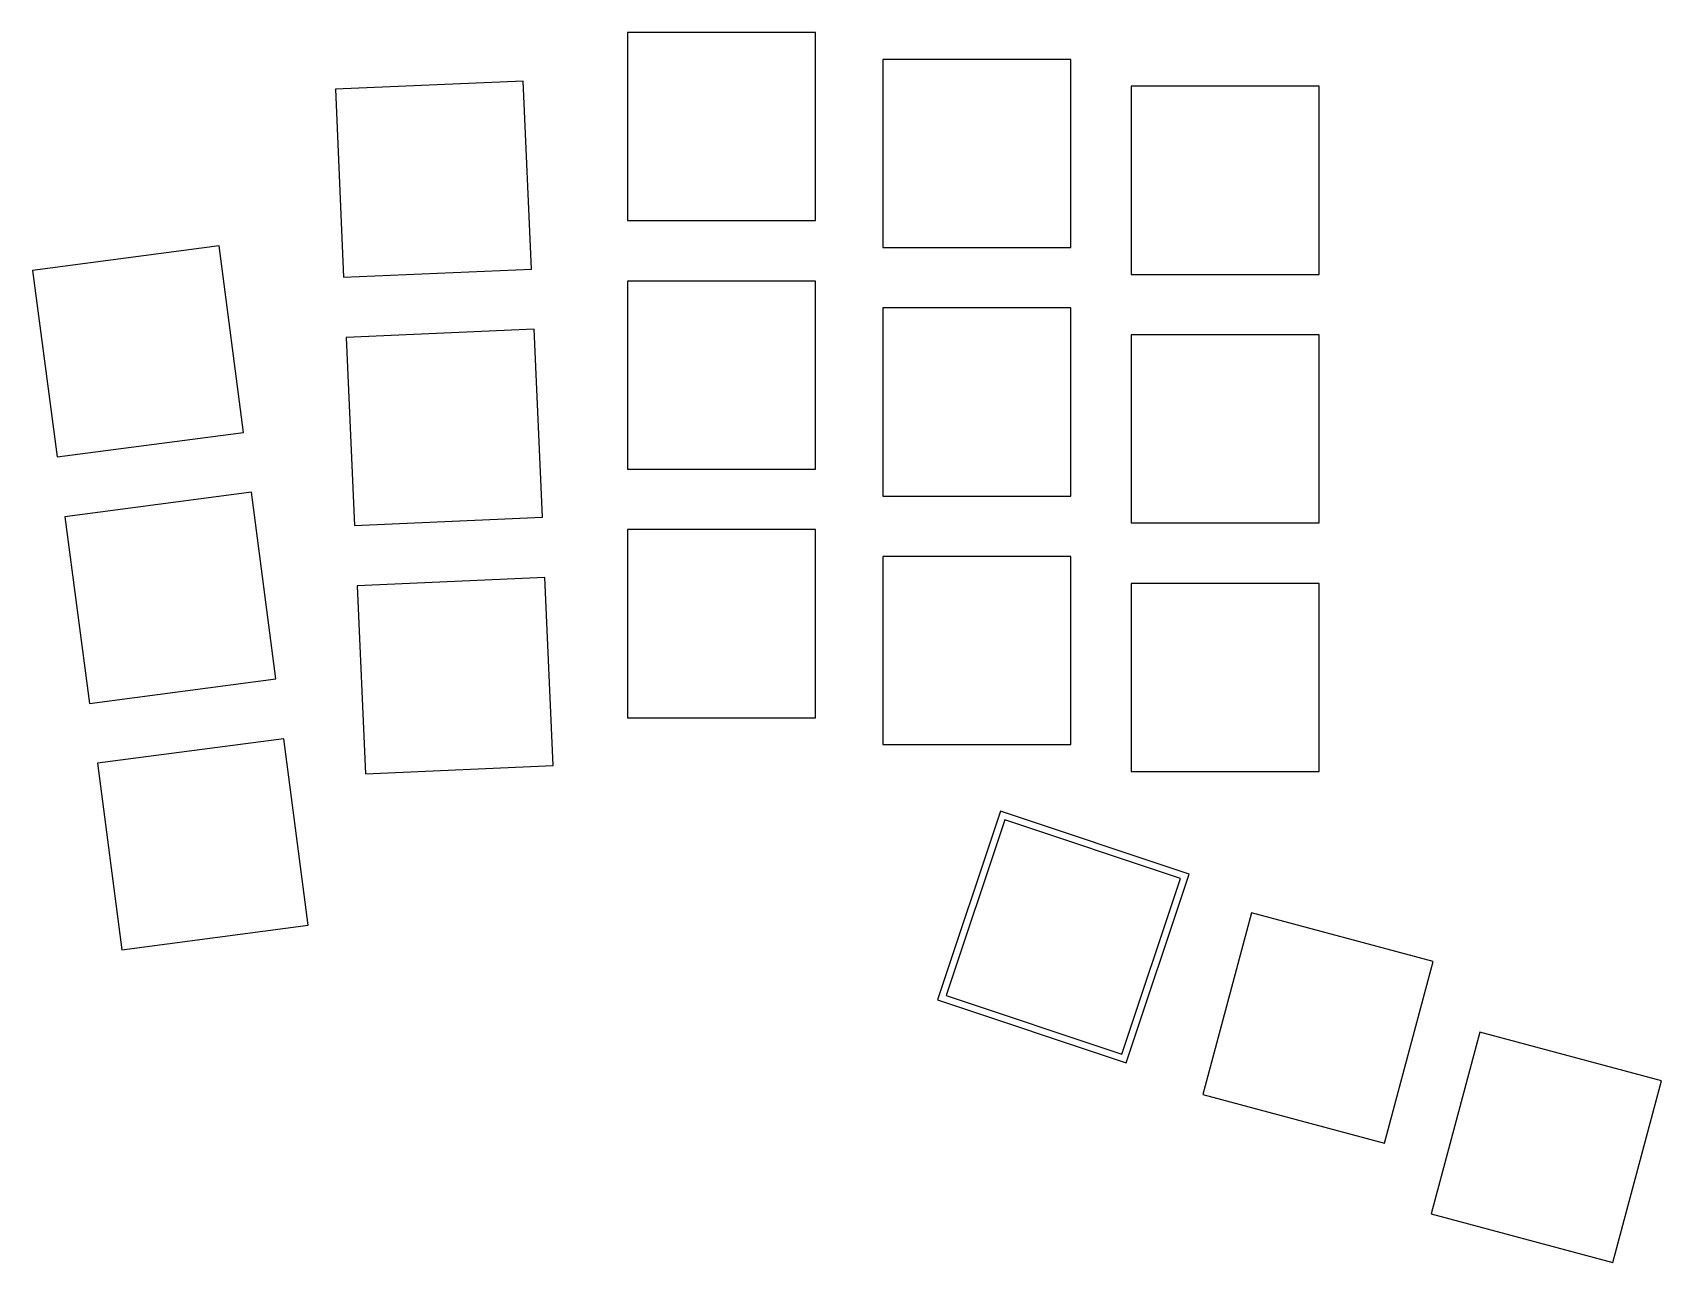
# Model space of a CAD drawing. Header units: millimetres. Extents: x 87 to 209, y -131 to -40.
import ezdxf

# ---------------------------------------------------------------- set-up
doc = ezdxf.new("R2010")
doc.units = ezdxf.units.MM

msp = doc.modelspace()

# ---------------------------------------------------------------- linework, layer by layer
for p, q in [((145.63, -39.58), (131.63, -39.58)), ((131.63, -39.58), (131.63, -53.58)), ((145.63, -53.58), (145.63, -39.58)), ((164.63, -41.58), (150.63, -41.58)), ((150.63, -41.58), (150.63, -55.58)), ((164.63, -55.58), (164.63, -41.58)), ((123.86, -43.19), (109.87, -43.8)), ((124.47, -57.18), (123.86, -43.19)), ((183.13, -43.58), (169.13, -43.58)), ((169.13, -43.58), (169.13, -57.58)), ((183.13, -57.58), (183.13, -43.58)), ((109.87, -43.8), (110.48, -57.79)), ((131.63, -53.58), (145.63, -53.58)), ((101.2, -55.46), (87.32, -57.29)), ((103.02, -69.34), (101.2, -55.46)), ((150.63, -55.58), (164.63, -55.58)), ((87.32, -57.29), (89.14, -71.17)), ((110.48, -57.79), (124.47, -57.18)), ((145.63, -58.08), (131.63, -58.08)), ((131.63, -58.08), (131.63, -72.08)), ((145.63, -72.08), (145.63, -58.08)), ((169.13, -57.58), (183.13, -57.58)), ((164.63, -60.08), (150.63, -60.08)), ((150.63, -60.08), (150.63, -74.08)), ((164.63, -74.08), (164.63, -60.08)), ((124.67, -61.67), (110.68, -62.28)), ((125.28, -75.66), (124.67, -61.67)), ((110.68, -62.28), (111.29, -76.27)), ((183.13, -62.08), (169.13, -62.08)), ((169.13, -62.08), (169.13, -76.08)), ((183.13, -76.08), (183.13, -62.08)), ((89.14, -71.17), (103.02, -69.34)), ((131.63, -72.08), (145.63, -72.08)), ((103.61, -73.8), (89.73, -75.63)), ((105.44, -87.68), (103.61, -73.8)), ((150.63, -74.08), (164.63, -74.08)), ((89.73, -75.63), (91.56, -89.51)), ((111.29, -76.27), (125.28, -75.66)), ((169.13, -76.08), (183.13, -76.08)), ((145.63, -76.58), (131.63, -76.58)), ((131.63, -76.58), (131.63, -90.58)), ((145.63, -90.58), (145.63, -76.58)), ((164.63, -78.58), (150.63, -78.58)), ((150.63, -78.58), (150.63, -92.58)), ((164.63, -92.58), (164.63, -78.58)), ((125.47, -80.15), (111.49, -80.76)), ((111.49, -80.76), (112.1, -94.75)), ((126.08, -94.14), (125.47, -80.15)), ((183.13, -80.58), (169.13, -80.58)), ((169.13, -80.58), (169.13, -94.58)), ((183.13, -94.58), (183.13, -80.58)), ((91.56, -89.51), (105.44, -87.68)), ((131.63, -90.58), (145.63, -90.58)), ((106.03, -92.15), (92.15, -93.97)), ((107.85, -106.03), (106.03, -92.15)), ((150.63, -92.58), (164.63, -92.58)), ((92.15, -93.97), (93.97, -107.85)), ((112.1, -94.75), (126.08, -94.14)), ((169.13, -94.58), (183.13, -94.58)), ((159.41, -97.53), (154.71, -111.57)), ((159.72, -98.17), (155.34, -111.25)), ((173.44, -102.23), (159.41, -97.53)), ((172.81, -102.55), (159.72, -98.17)), ((168.43, -115.63), (172.81, -102.55)), ((168.75, -116.27), (173.44, -102.23)), ((178.1, -105.1), (174.47, -118.62)), ((191.62, -108.72), (178.1, -105.1)), ((93.97, -107.85), (107.85, -106.03)), ((188, -122.25), (191.62, -108.72)), ((154.71, -111.57), (168.75, -116.27)), ((155.34, -111.25), (168.43, -115.63)), ((195.1, -113.98), (191.47, -127.5)), ((208.62, -117.6), (195.1, -113.98)), ((204.99, -131.12), (208.62, -117.6)), ((174.47, -118.62), (188, -122.25)), ((191.47, -127.5), (204.99, -131.12))]:
    msp.add_line(p, q)

doc.saveas('drawing.dxf')
